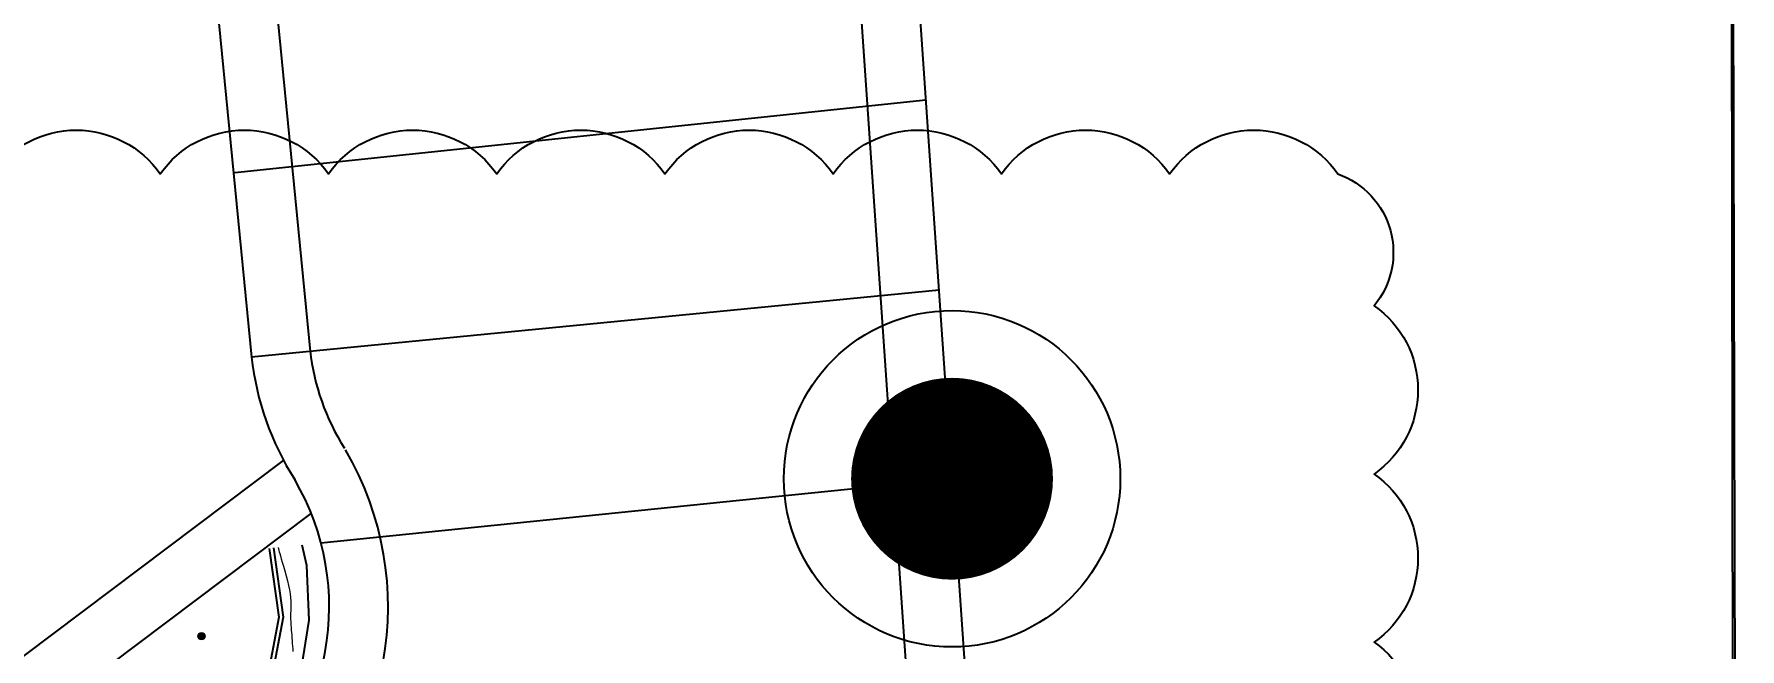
# Model space of a CAD drawing. Extents: x -19176 to -17597, y 5652440 to 5654285.
# Drawn here: x -18182.5 to -18081.1, y 5653069.7 to 5653106.3 of the extents above; entities that cross this region are included whole.
import ezdxf

# ---------------------------------------------------------------- set-up
doc = ezdxf.new("R2010")
doc.units = 0
doc.header["$LTSCALE"] = 5
for name, color, linetype in [('35', 37, 'Continuous'), ('AS-ROADS', 254, 'Continuous'), ('F-RW', 190, 'Continuous'), ('L-MON', 1, 'Continuous'), ('L-SEC', 7, 'Continuous'), ('L-TITLEDB', 4, 'Continuous'), ('PROPOSED-SCOPE', 240, 'Continuous')]:
    doc.layers.add(name, color=color, linetype=linetype)
doc.layers.add('AS-GENERAL', color=48, linetype='Continuous', lineweight=18)
doc.layers.add('C-TOPO-MINR', color=7, linetype='Continuous', lineweight=13, true_color=0xe9d5af)
doc.styles.add('80', font='ARIALN.TTF', dxfattribs={"height": 10})

# ---------------------------------------------------------------- blocks, each defined once
blk = doc.blocks.new('fdia')
at = {"color": 255, "const_width": 1}
blk.add_lwpolyline([(-0.5, 0, 1), (0.5, 0, 1)], format="xyb", close=True, dxfattribs=at)
blk = doc.blocks.new('Fdiaa')
blk.add_blockref('fdia', (0, 0))
blk = doc.blocks.new('fdib')
at = {"color": 1, "const_width": 1.6}
blk.add_lwpolyline([(-0.4, 0, 1), (0.4, 0, 1)], format="xyb", close=True, dxfattribs=at)
at = {"color": 1}
blk.add_circle((0, 0), 0.8, dxfattribs=at)
blk = doc.blocks.new('Fdibb')
blk.add_blockref('fdib', (0, 0))
blk = doc.blocks.new('fdicc')
for name in ['Fdibb', 'Fdiaa']:
    blk.add_blockref(name, (0, 0))
blk = doc.blocks.new('FDI')
blk.add_blockref('fdicc', (0, 0))
blk = doc.blocks.new('*U24')
at = {"layer": '35', "color": 3}
blk.add_circle((0, 0), 10, dxfattribs=at)
at = {"layer": '35', "color": 3, "style": '80'}
blk.add_attdef('RP_001', (6.28, -22.84), '', height=10, dxfattribs=at)

msp = doc.modelspace()

# ---------------------------------------------------------------- hatches: boundary and pattern name
at = {"layer": 'AS-GENERAL'}
h = msp.add_hatch(color=256, dxfattribs=at)
h.dxf.hatch_style = 1
edge = h.paths.add_edge_path()
edge.add_arc((-18172.517, 5653070.481), 0.22, 0, 360)

# ---------------------------------------------------------------- linework, layer by layer
msp.add_circle((-18172.517, 5653070.481), 0.22, dxfattribs=at)
at = {"layer": 'AS-ROADS', "flags": 128}
for points in [[(-18188.29, 5653061.155), (-18184.507, 5653059.119), (-18181.537, 5653058.442), (-18179.673, 5653058.31), (-18178.124, 5653058.397), (-18175.526, 5653059.183), (-18174.181, 5653059.801), (-18173.716, 5653060.097), (-18171.728, 5653061.394), (-18169.523, 5653063.323), (-18169.209, 5653063.657), (-18167.467, 5653066.018), (-18166.696, 5653068.047), (-18166.467, 5653069.199), (-18166.125, 5653071.429), (-18166.251, 5653074.693), (-18166.528, 5653075.884)], [(-18168.243, 5653075.735), (-18167.663, 5653071.614), (-18168.271, 5653068.388), (-18169.022, 5653066.518), (-18170.314, 5653064.841), (-18173.249, 5653062.357), (-18174.822, 5653061.371), (-18175.914, 5653060.811), (-18178.346, 5653060.065), (-18181.289, 5653060.055), (-18184.058, 5653060.732), (-18187.589, 5653062.721)], [(-18168.491, 5653075.7), (-18167.916, 5653071.62), (-18168.512, 5653068.458), (-18169.241, 5653066.643), (-18170.496, 5653065.015), (-18173.397, 5653062.559), (-18174.946, 5653061.589), (-18176.008, 5653061.044), (-18178.384, 5653060.315), (-18181.259, 5653060.305), (-18183.965, 5653060.967), (-18187.466, 5653062.939)]]:
    msp.add_lwpolyline(points, dxfattribs=at)
at = {"layer": 'C-TOPO-MINR', "flags": 128}
msp.add_lwpolyline([(-18167.955, 5653075.75), (-18167.955, 5653075.75), (-18167.954, 5653075.745), (-18167.952, 5653075.735), (-18167.949, 5653075.72), (-18167.945, 5653075.7), (-18167.94, 5653075.675), (-18167.933, 5653075.645), (-18167.926, 5653075.61), (-18167.917, 5653075.57), (-18167.899, 5653075.497), (-18167.87, 5653075.391), (-18167.831, 5653075.252), (-18167.782, 5653075.08), (-18167.722, 5653074.875), (-18167.652, 5653074.638), (-18167.572, 5653074.368), (-18167.482, 5653074.064), (-18167.405, 5653073.776), (-18167.339, 5653073.503), (-18167.287, 5653073.246), (-18167.246, 5653073.003), (-18167.219, 5653072.776), (-18167.204, 5653072.563), (-18167.201, 5653072.366), (-18167.211, 5653072.185), (-18167.217, 5653072.006), (-18167.221, 5653071.831), (-18167.222, 5653071.659), (-18167.22, 5653071.49), (-18167.214, 5653071.325), (-18167.206, 5653071.163), (-18167.194, 5653071.004), (-18167.18, 5653070.849), (-18167.166, 5653070.692), (-18167.153, 5653070.535), (-18167.141, 5653070.376), (-18167.129, 5653070.215), (-18167.118, 5653070.054), (-18167.108, 5653069.891), (-18167.098, 5653069.728), (-18167.089, 5653069.563)], dxfattribs=at)
at = {"layer": 'F-RW'}
for p, q in [((-18191.917, 5653062.649), (-18167.637, 5653080.923)), ((-18189.087, 5653060.398), (-18165.995, 5653077.778))]:
    msp.add_line(p, q, dxfattribs=at)
at = {"layer": 'F-RW', "flags": 128}
for points in [[(-18279.857, 5653196.904), (-18313.175, 5653227.771), (-18283.889, 5653244.355), (-18163.55, 5653185.133), (-18135.777, 5653143.226), (-18128.729, 5653040.864)], [(-18169.427, 5653121.866), (-18166.057, 5653087.412)]]:
    msp.add_lwpolyline(points, dxfattribs=at)
at = {"layer": 'F-RW'}
for centre, radius, start, end in [((-18152.482, 5653088.984), 13.666, 186.39542, 212.38057), ((-18179.903, 5653072.227), 18.475, 228.16905, 30.33786)]:
    msp.add_arc(centre, radius, start, end, dxfattribs=at)
at = {"layer": 'L-SEC'}
msp.add_line((-18082.036, 5653343.244), (-18081.073, 5652941.533), dxfattribs=at)
at = {"layer": 'L-TITLEDB'}
for p, q in [((-18081.122, 5652861.389), (-18081.92, 5653316.068)), ((-18121.921, 5652992.947), (-18132.348, 5653144.389)), ((-18121.921, 5652992.947), (-18132.348, 5653144.389))]:
    msp.add_line(p, q, dxfattribs=at)
at = {"layer": 'L-TITLEDB', "flags": 128}
for points in [[(-18172.91, 5653121.525), (-18169.541, 5653087.071)], [(-18129.454, 5653102.353), (-18170.545, 5653098.022)], [(-18128.675, 5653091.044), (-18169.541, 5653087.071)], [(-18127.904, 5653079.841), (-18165.415, 5653076.015)]]:
    msp.add_lwpolyline(points, dxfattribs=at)
at = {"layer": 'L-TITLEDB'}
for centre, radius, start, end in [((-18152.482, 5653088.984), 17.166, 186.39542, 212.38057), ((-18179.903, 5653072.227), 14.975, 228.16905, 30.33786)]:
    msp.add_arc(centre, radius, start, end, dxfattribs=at)
at = {"layer": 'PROPOSED-SCOPE', "flags": 128}
msp.add_lwpolyline([(-18184.968, 5653097.965, -0.5205671), (-18174.968, 5653097.965, -0.5205671), (-18164.968, 5653097.965, -0.5205671), (-18154.968, 5653097.965, -0.5205671), (-18144.968, 5653097.965, -0.5205671), (-18134.968, 5653097.965, -0.5205671), (-18124.968, 5653097.965, -0.5205671), (-18114.968, 5653097.965, -0.5205671), (-18104.968, 5653097.965, -0.5205671), (-18102.811, 5653090.123, -0.5205671), (-18102.811, 5653080.123, -0.5205671), (-18102.811, 5653070.123, -0.5205671), (-18102.811, 5653060.123, -0.5205671), (-18102.811, 5653050.123, -0.5205671), (-18102.811, 5653040.123, -0.5205671), (-18102.811, 5653030.123, -0.5205671), (-18102.811, 5653020.123, -0.5205671), (-18102.811, 5653010.123, -0.5205671), (-18102.811, 5653000.123, -0.5205671)], format="xyb", dxfattribs=at)

# ---------------------------------------------------------------- block references
at = {"layer": '35', "color": 1}
msp.add_blockref('*U24', (-18127.904, 5653079.841), dxfattribs=at).add_auto_attribs({'RP_001': 'RP'})
at = {"layer": 'L-MON', "xscale": 5, "yscale": 5, "zscale": 5}
msp.add_blockref('FDI', (-18127.904, 5653079.841), dxfattribs=at)

doc.saveas('drawing.dxf')
